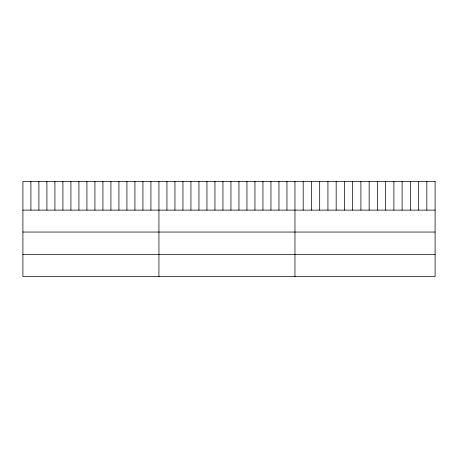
<?xml version="1.0" encoding="UTF-8"?>
<svg xmlns="http://www.w3.org/2000/svg" width="458" height="458" viewBox="0 0 458 458"><rect width="100%" height="100%" fill="white"/><g stroke="black" fill="none" stroke-linecap="round" stroke-linejoin="round"><path stroke-width="0.69" d="M22.9 210.119L435.1 210.119M22.9 232.051L435.1 232.051M22.9 254.654L435.1 254.654M426.856 181.408L426.856 210.119M418.612 181.408L418.612 210.119M410.368 181.408L410.368 210.119M402.124 181.408L402.124 210.119M393.88 181.408L393.88 210.119M385.636 181.408L385.636 210.119M377.392 181.408L377.392 210.119M369.148 181.408L369.148 210.119M360.904 181.408L360.904 210.119M352.66 181.408L352.66 210.119M344.416 181.408L344.416 210.119M336.172 181.408L336.172 210.119M327.928 181.408L327.928 210.119M319.684 181.408L319.684 210.119M311.44 181.408L311.44 210.119M303.196 181.408L303.196 210.119M294.952 181.408L294.952 276.592M286.948 181.408L286.948 210.119M278.951 181.408L278.951 210.119M270.947 181.408L270.947 210.119M262.944 181.408L262.944 210.119M254.946 181.408L254.946 210.119M246.942 181.408L246.942 210.119M238.939 181.408L238.939 210.119M230.941 181.408L230.941 210.119M222.937 181.408L222.937 210.119M214.939 181.408L214.939 210.119M206.936 181.408L206.936 210.119M198.932 181.408L198.932 210.119M190.934 181.408L190.934 210.119M182.931 181.408L182.931 210.119M174.927 181.408L174.927 210.119M166.93 181.408L166.93 210.119M158.926 181.408L158.926 276.592M150.922 181.408L150.922 210.119M142.925 181.408L142.925 210.119M134.921 181.408L134.921 210.119M126.918 181.408L126.918 210.119M118.92 181.408L118.92 210.119M110.916 181.408L110.916 210.119M102.913 181.408L102.913 210.119M94.915 181.408L94.915 210.119M86.911 181.408L86.911 210.119M78.913 181.408L78.913 210.119M70.91 181.408L70.91 210.119M62.906 181.408L62.906 210.119M54.908 181.408L54.908 210.119M46.905 181.408L46.905 210.119M38.901 181.408L38.901 210.119M30.904 181.408L30.904 210.119M435.1 181.408L22.9 181.408L22.9 276.592L435.1 276.592L435.1 181.408"/></g></svg>
